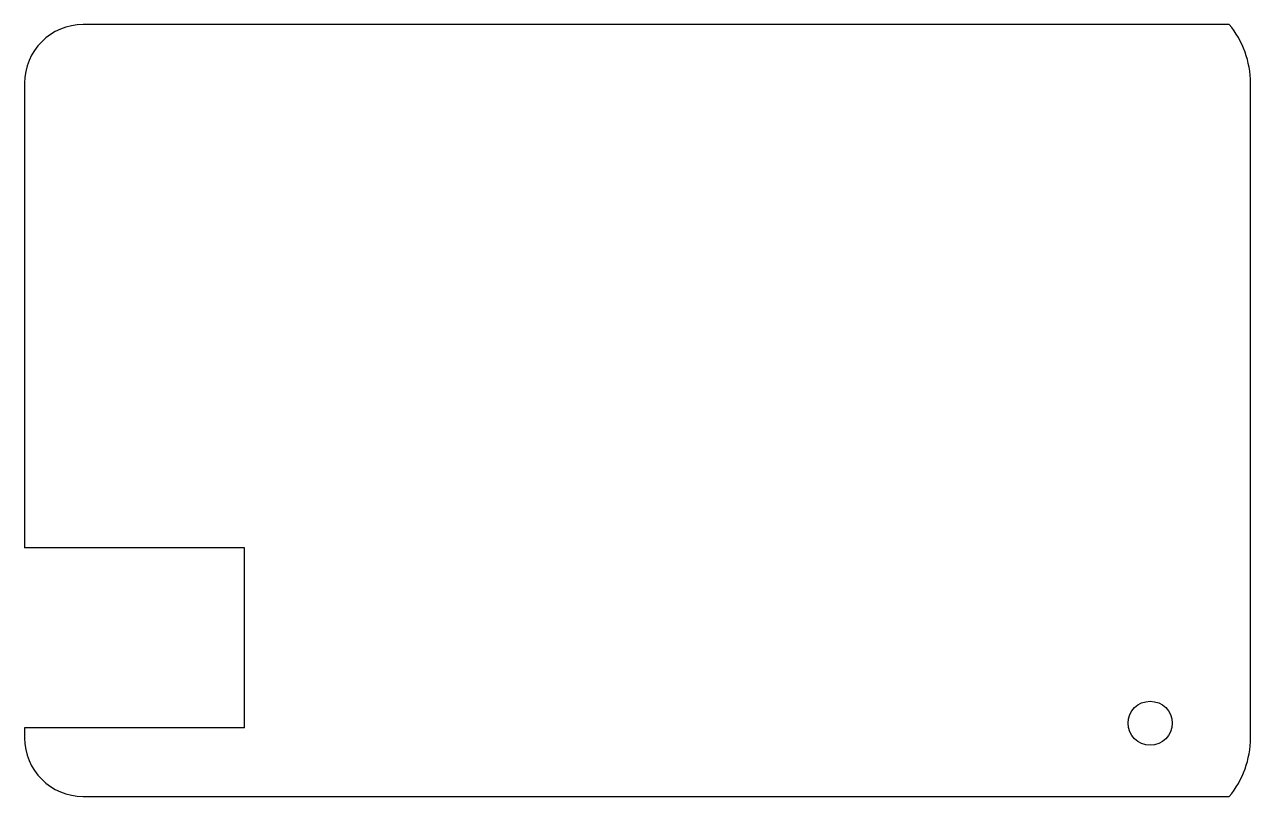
# Model space of a CAD drawing. Header units: millimetres. Extents: x -42.9 to 46.3, y -28.1 to 28.1.
import ezdxf

# ---------------------------------------------------------------- set-up
doc = ezdxf.new("R2010")
doc.units = ezdxf.units.MM
doc.header["$MEASUREMENT"] = 0
doc.layers.get('0').update_dxf_attribs({"linetype": 'CONTINUOUS'})

msp = doc.modelspace()

# ---------------------------------------------------------------- linework, layer by layer
for p, q in [((44.757, 28.08), (-38.62, 28.08)), ((-42.89, 23.81), (-42.89, -10)), ((46.3, -23.81), (46.3, 23.81)), ((-26.89, -10), (-42.89, -10)), ((-26.89, -23.08), (-26.89, -10)), ((-42.89, -23.08), (-42.89, -23.81)), ((-26.89, -23.08), (-42.89, -23.08)), ((-38.62, -28.08), (44.757, -28.08))]:
    msp.add_line(p, q)
msp.add_circle((39, -22.75), 1.6)
for centre, radius, start, end in [((-38.62, 23.81), 4.27, 90, 179.99966), ((39.62, 23.81), 6.68, 0, 39.7338), ((-38.62, -23.81), 4.27, 180, 270), ((39.62, -23.81), 6.68, 320.2662, 0)]:
    msp.add_arc(centre, radius, start, end)

doc.saveas('drawing.dxf')
